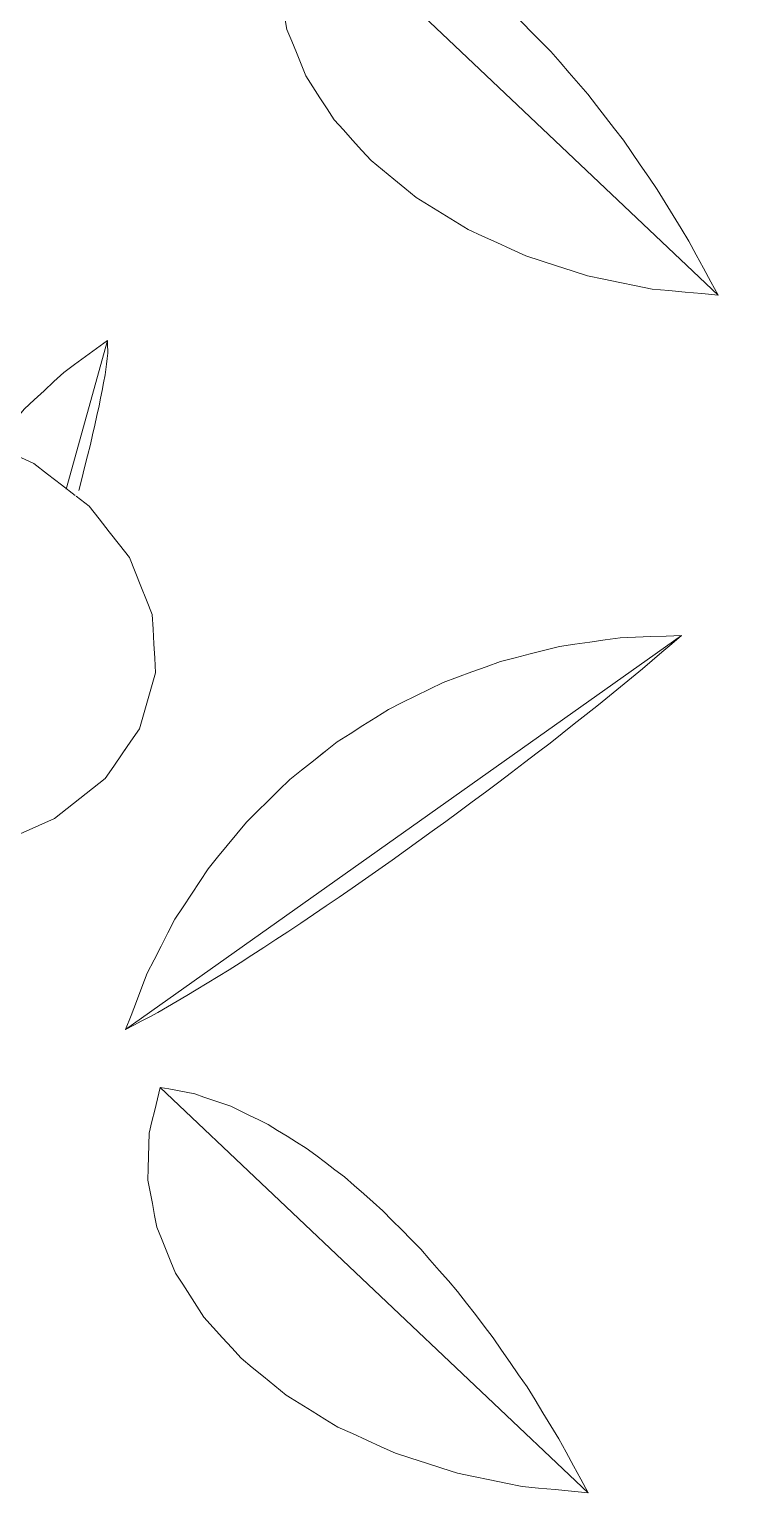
# Model space of a CAD drawing. Header units: metres. Extents: x -18.34 to -13.25, y -25.49 to -16.26.
# Drawn here: x -14.3152 to -14.2691, y -21.299 to -21.2042 of the extents above; entities that cross this region are included whole.
import ezdxf

# ---------------------------------------------------------------- set-up
doc = ezdxf.new("R2010")
doc.units = ezdxf.units.M
doc.layers.add('Importações nas famílias', color=7, linetype='Continuous', lineweight=5)
doc.layers.add('Vegetação', color=7, linetype='Continuous', lineweight=5)

# ---------------------------------------------------------------- blocks, each defined once
blk = doc.blocks.new('Planta_pergolado_12200 - plantas pergolado_skp_Component_12-V1501-Pavimento 02 - Executivo')
at = {"layer": 'Importações nas famílias', "color": 9}
blk.add_line((0.113091, 0.276065), (0.091467, 0.247648), dxfattribs=at)
at = {"layer": 'Importações nas famílias', "color": 9, "flags": 128}
for points in [[(0.113091, 0.276065), (0.112327, 0.275535), (0.111564, 0.275005), (0.1108, 0.274476), (0.110037, 0.273946)], [(0.113151, 0.272047), (0.113136, 0.273051), (0.113121, 0.274056), (0.113106, 0.27506), (0.113091, 0.276065)], [(0.110037, 0.273946), (0.109308, 0.273383), (0.108579, 0.27282), (0.10785, 0.272257), (0.107121, 0.271693)], [(0.107121, 0.271693), (0.106434, 0.271103), (0.105747, 0.270512), (0.105061, 0.269922), (0.104374, 0.269331)], [(0.112777, 0.268063), (0.11287, 0.269059), (0.112964, 0.270055), (0.113057, 0.271051), (0.113151, 0.272047)], [(0.104374, 0.269331), (0.103738, 0.26872), (0.103101, 0.268109), (0.102464, 0.267498), (0.101828, 0.266886)], [(0.111977, 0.264207), (0.112177, 0.265171), (0.112377, 0.266135), (0.112577, 0.267099), (0.112777, 0.268063)], [(0.101828, 0.266886), (0.101249, 0.266261), (0.100669, 0.265636), (0.10009, 0.265011), (0.09951, 0.264385)], [(0.09951, 0.264385), (0.098995, 0.263753), (0.098479, 0.263121), (0.097963, 0.262488), (0.097447, 0.261856)], [(0.110769, 0.260569), (0.111071, 0.261478), (0.111373, 0.262388), (0.111675, 0.263297), (0.111977, 0.264207)], [(0.097447, 0.261856), (0.097001, 0.261224), (0.096554, 0.260592), (0.096108, 0.259959), (0.095661, 0.259327)], [(0.109183, 0.257234), (0.10958, 0.258068), (0.109976, 0.258902), (0.110373, 0.259735), (0.110769, 0.260569)], [(0.095661, 0.259327), (0.095289, 0.258702), (0.094917, 0.258077), (0.094545, 0.257451), (0.094173, 0.256826)], [(0.094173, 0.256826), (0.093879, 0.256215), (0.093585, 0.255604), (0.093291, 0.254992), (0.092998, 0.254381)], [(0.107256, 0.254281), (0.107738, 0.255019), (0.10822, 0.255758), (0.108702, 0.256496), (0.109183, 0.257234)], [(0.092998, 0.254381), (0.092786, 0.253791), (0.092573, 0.2532), (0.092361, 0.25261), (0.092149, 0.252019)], [(0.105032, 0.251779), (0.105588, 0.252405), (0.106144, 0.25303), (0.1067, 0.253656), (0.107256, 0.254281)], [(0.092149, 0.252019), (0.092021, 0.251456), (0.091893, 0.250893), (0.091765, 0.25033), (0.091637, 0.249766)], [(0.102565, 0.249787), (0.103182, 0.250285), (0.103799, 0.250783), (0.104415, 0.251281), (0.105032, 0.251779)], [(0.091637, 0.249766), (0.091595, 0.249237), (0.091552, 0.248707), (0.091509, 0.248178), (0.091467, 0.247648)], [(0.099911, 0.248351), (0.100574, 0.24871), (0.101238, 0.249069), (0.101901, 0.249428), (0.102565, 0.249787)], [(0.091467, 0.247648), (0.092174, 0.247553), (0.092881, 0.247458), (0.093589, 0.247363), (0.094296, 0.247269)], [(0.097133, 0.247505), (0.097827, 0.247716), (0.098522, 0.247928), (0.099216, 0.248139), (0.099911, 0.248351)], [(0.094296, 0.247269), (0.095005, 0.247328), (0.095714, 0.247387), (0.096423, 0.247446), (0.097133, 0.247505)]]:
    blk.add_lwpolyline(points, dxfattribs=at)
blk = doc.blocks.new('Planta_pergolado_12200 - plantas pergolado_skp_Component_16-V3492-Pavimento 02 - Executivo')
blk.add_blockref('Planta_pergolado_12200 - plantas pergolado_skp_Component_12-V1501-Pavimento 02 - Executivo', (0, 0))
blk = doc.blocks.new('Planta_pergolado_12200 - plantas pergolado_skp_Component_12-V3504-Pavimento 02 - Executivo')
at = {"layer": 'Importações nas famílias', "color": 9}
for p, q in [((0.182183, 0.257234), (0.18237, 0.257627)), ((0.167173, 0.256826), (0.166879, 0.256215))]:
    blk.add_line(p, q, dxfattribs=at)
at = {"layer": 'Importações nas famílias', "color": 9, "flags": 128}
for points in [[(0.184564, 0.275005), (0.1838, 0.274476), (0.183037, 0.273946)], [(0.183037, 0.273946), (0.182308, 0.273383), (0.181579, 0.27282), (0.18085, 0.272257), (0.180121, 0.271693)], [(0.186151, 0.272047), (0.186136, 0.273051), (0.186121, 0.274056)], [(0.180121, 0.271693), (0.179434, 0.271103), (0.178747, 0.270512), (0.178061, 0.269922), (0.177374, 0.269331)], [(0.185777, 0.268063), (0.18587, 0.269059), (0.185964, 0.270055), (0.186057, 0.271051), (0.186151, 0.272047)], [(0.177374, 0.269331), (0.176738, 0.26872), (0.176101, 0.268109), (0.175464, 0.267498), (0.174828, 0.266886)], [(0.184977, 0.264207), (0.185177, 0.265171), (0.185377, 0.266135), (0.185577, 0.267099), (0.185777, 0.268063)], [(0.174828, 0.266886), (0.174249, 0.266261), (0.173669, 0.265636), (0.17309, 0.265011), (0.17251, 0.264385)], [(0.17251, 0.264385), (0.171995, 0.263753), (0.171479, 0.263121), (0.170963, 0.262488), (0.170447, 0.261856)], [(0.183769, 0.260569), (0.184071, 0.261478), (0.184373, 0.262388), (0.184675, 0.263297), (0.184977, 0.264207)], [(0.170447, 0.261856), (0.170001, 0.261224), (0.169554, 0.260592), (0.169108, 0.259959), (0.168661, 0.259327)], [(0.18258, 0.258068), (0.182976, 0.258902), (0.183373, 0.259735), (0.183769, 0.260569)], [(0.168661, 0.259327), (0.168289, 0.258702), (0.167917, 0.258077), (0.167545, 0.257451), (0.167173, 0.256826)], [(0.180256, 0.254281), (0.180738, 0.255019), (0.18122, 0.255758), (0.181702, 0.256496), (0.182183, 0.257234)], [(0.166585, 0.255604), (0.166291, 0.254992), (0.165998, 0.254381)], [(0.165998, 0.254381), (0.165786, 0.253791), (0.165573, 0.2532), (0.165361, 0.25261), (0.165149, 0.252019)], [(0.178032, 0.251779), (0.178588, 0.252405), (0.179144, 0.25303), (0.1797, 0.253656), (0.180256, 0.254281)], [(0.165149, 0.252019), (0.165021, 0.251456), (0.164893, 0.250893), (0.164765, 0.25033), (0.164637, 0.249766)], [(0.175565, 0.249787), (0.176182, 0.250285), (0.176799, 0.250783), (0.177415, 0.251281), (0.178032, 0.251779)], [(0.172911, 0.248351), (0.173574, 0.24871), (0.174238, 0.249069), (0.174901, 0.249428), (0.175565, 0.249787)], [(0.170133, 0.247505), (0.170827, 0.247716), (0.171522, 0.247928), (0.172216, 0.248139), (0.172911, 0.248351)], [(0.165881, 0.247458), (0.166589, 0.247363), (0.167296, 0.247269)], [(0.167296, 0.247269), (0.168005, 0.247328), (0.168714, 0.247387), (0.169423, 0.247446), (0.170133, 0.247505)]]:
    blk.add_lwpolyline(points, dxfattribs=at)
blk = doc.blocks.new('Planta_pergolado_12200 - plantas pergolado_skp_Component_12-V3505-Pavimento 02 - Executivo')
at = {"layer": 'Importações nas famílias', "color": 9}
for p, q in [((0.142495, 0.256041), (0.143141, 0.255387)), ((0.160278, 0.246554), (0.159966, 0.247011))]:
    blk.add_line(p, q, dxfattribs=at)
at = {"layer": 'Importações nas famílias', "color": 9, "flags": 128}
for points in [[(0.134103, 0.274234), (0.134239, 0.273316), (0.134374, 0.272398)], [(0.138559, 0.271524), (0.137942, 0.272129), (0.137326, 0.272734)], [(0.134374, 0.272398), (0.134604, 0.271501), (0.134834, 0.270604), (0.135064, 0.269706), (0.135294, 0.268809)], [(0.141171, 0.268867), (0.140518, 0.269532), (0.139865, 0.270196), (0.139212, 0.27086), (0.138559, 0.271524)], [(0.135294, 0.268809), (0.135616, 0.267942), (0.135938, 0.267075), (0.13626, 0.266208), (0.136582, 0.265341)], [(0.14387, 0.266036), (0.143195, 0.266744), (0.142521, 0.267451), (0.141846, 0.268159), (0.141171, 0.268867)], [(0.145231, 0.264565), (0.14455, 0.265301), (0.14387, 0.266036)], [(0.136582, 0.265341), (0.136993, 0.264514), (0.137403, 0.263687), (0.137814, 0.26286), (0.138224, 0.262033)], [(0.138224, 0.262033), (0.138719, 0.261255), (0.139214, 0.260477), (0.139708, 0.259699), (0.140203, 0.258922)], [(0.140203, 0.258922), (0.140776, 0.258201), (0.141349, 0.257481), (0.141922, 0.256761), (0.142495, 0.256041)], [(0.143183, 0.255344), (0.143786, 0.254732), (0.144431, 0.254078), (0.145076, 0.253424)], [(0.145076, 0.253424), (0.145786, 0.252842), (0.146497, 0.252261), (0.147207, 0.25168), (0.147917, 0.251099)], [(0.156449, 0.251633), (0.155901, 0.252303), (0.155354, 0.252974)], [(0.158366, 0.249178), (0.157887, 0.249792), (0.157407, 0.250406), (0.156928, 0.251019), (0.156449, 0.251633)], [(0.147917, 0.251099), (0.148684, 0.250597), (0.149452, 0.250095), (0.150219, 0.249593), (0.150986, 0.249091)], [(0.150986, 0.249091), (0.151802, 0.248675), (0.152618, 0.248258), (0.153433, 0.247841), (0.154249, 0.247425)], [(0.159966, 0.247011), (0.159566, 0.247553), (0.159166, 0.248095), (0.158766, 0.248637), (0.158366, 0.249178)], [(0.154249, 0.247425), (0.155105, 0.247098), (0.15596, 0.246771), (0.156815, 0.246444), (0.15767, 0.246117)], [(0.15767, 0.246117), (0.158556, 0.245883), (0.159441, 0.245649)]]:
    blk.add_lwpolyline(points, dxfattribs=at)
blk = doc.blocks.new('Planta_pergolado_12200 - plantas pergolado_skp_Component_12-V3506-Pavimento 02 - Executivo')
at = {"layer": 'Importações nas famílias', "color": 9}
blk.add_line((0.120571, 0.239679), (0.120381, 0.239652), dxfattribs=at)
at = {"layer": 'Importações nas famílias', "color": 9, "flags": 128}
for points in [[(0.12191, 0.239656), (0.121575, 0.239662), (0.121241, 0.239668), (0.120906, 0.239673), (0.120571, 0.239679)], [(0.1238, 0.239505), (0.123327, 0.239543), (0.122855, 0.239581), (0.122383, 0.239618), (0.12191, 0.239656)], [(0.126194, 0.239228), (0.125596, 0.239297), (0.124997, 0.239366), (0.124398, 0.239436), (0.1238, 0.239505)], [(0.127616, 0.23903), (0.126905, 0.239129), (0.126194, 0.239228)], [(0.120921, 0.238361), (0.121476, 0.237755), (0.12203, 0.237149)], [(0.12203, 0.237149), (0.122643, 0.23662), (0.123256, 0.23609), (0.123868, 0.23556), (0.124481, 0.23503)], [(0.124481, 0.23503), (0.125146, 0.234582), (0.125811, 0.234134), (0.126475, 0.233686)], [(0.153151, 0.234228), (0.152213, 0.234439), (0.151323, 0.23464)], [(0.152132, 0.232314), (0.152751, 0.232633), (0.153509, 0.233024)]]:
    blk.add_lwpolyline(points, dxfattribs=at)
blk = doc.blocks.new('Planta_pergolado_12200 - plantas pergolado_skp_Component_17-V3507-Pavimento 02 - Executivo')
at = {"layer": 'Importações nas famílias', "color": 9}
for p, q in [((0.129392, 0.238706), (0.129911, 0.239556)), ((0.151045, 0.235909), (0.151363, 0.234857))]:
    blk.add_line(p, q, dxfattribs=at)
at = {"layer": 'Importações nas famílias', "color": 9, "flags": 128}
for points in [[(0.13275, 0.242323), (0.13357, 0.242758), (0.13439, 0.243192), (0.13521, 0.243626), (0.13603, 0.24406)], [(0.13603, 0.24406), (0.136904, 0.244208), (0.137779, 0.244355), (0.138653, 0.244502), (0.139528, 0.244649)], [(0.139528, 0.244649), (0.140397, 0.244499), (0.141266, 0.244349), (0.142136, 0.244199), (0.143005, 0.244049)], [(0.143005, 0.244049), (0.14381, 0.243612), (0.144498, 0.243238)], [(0.144615, 0.243175), (0.145419, 0.242738), (0.146224, 0.242301)], [(0.129911, 0.239556), (0.13062, 0.240248), (0.13133, 0.24094), (0.13204, 0.241631), (0.13275, 0.242323)], [(0.146224, 0.242301), (0.14691, 0.241607), (0.147595, 0.240913), (0.148281, 0.240219), (0.148966, 0.239525)], [(0.148966, 0.239525), (0.149486, 0.238621), (0.150006, 0.237717), (0.150525, 0.236813), (0.151045, 0.235909)], [(0.155527, 0.233655), (0.156395, 0.233861), (0.157263, 0.234067), (0.158131, 0.234273), (0.159, 0.234479)], [(0.159, 0.234479), (0.159875, 0.234388), (0.16075, 0.234298), (0.161625, 0.234207), (0.1625, 0.234116)], [(0.126287, 0.231742), (0.126642, 0.232793), (0.126881, 0.233504)], [(0.153922, 0.232677), (0.154724, 0.233166), (0.155527, 0.233655)], [(0.1625, 0.234116), (0.163322, 0.233735), (0.164145, 0.233353), (0.164967, 0.232972), (0.165789, 0.232591)], [(0.165789, 0.232591), (0.166503, 0.231945), (0.167216, 0.231299), (0.16793, 0.230653), (0.168643, 0.230007)], [(0.126065, 0.229882), (0.126152, 0.230614), (0.126287, 0.231742)], [(0.168643, 0.230007), (0.169199, 0.22914), (0.169755, 0.228274), (0.170311, 0.227407), (0.170867, 0.226541)], [(0.170867, 0.226541), (0.171228, 0.225513), (0.171413, 0.224986)], [(0.171589, 0.224485), (0.171949, 0.223457), (0.17231, 0.222429)], [(0.17231, 0.222429), (0.172451, 0.221309), (0.172591, 0.220189), (0.172732, 0.21907), (0.172873, 0.21795)], [(0.11633, 0.218273), (0.117066, 0.218917), (0.117802, 0.21956), (0.118538, 0.220204)], [(0.113985, 0.214814), (0.114571, 0.215679), (0.115157, 0.216544), (0.115744, 0.217408), (0.11633, 0.218273)], [(0.172873, 0.21795), (0.172784, 0.216816), (0.172695, 0.215681), (0.172606, 0.214546), (0.172517, 0.213412)], [(0.112399, 0.210707), (0.112795, 0.211734), (0.113192, 0.212761), (0.113588, 0.213788), (0.113985, 0.214814)], [(0.172517, 0.213412), (0.172205, 0.212339), (0.171893, 0.211266), (0.171581, 0.210194), (0.171268, 0.209121)], [(0.11168, 0.206231), (0.111859, 0.20735), (0.112039, 0.208469), (0.112219, 0.209588), (0.112399, 0.210707)], [(0.171268, 0.209121), (0.170754, 0.208184), (0.170239, 0.207247)], [(0.111876, 0.201691), (0.111827, 0.202826), (0.111778, 0.203961), (0.111729, 0.205096), (0.11168, 0.206231)], [(0.112976, 0.197397), (0.112701, 0.198471), (0.112426, 0.199544), (0.112151, 0.200618), (0.111876, 0.201691)], [(0.114267, 0.194879), (0.113939, 0.195519), (0.113457, 0.196458), (0.112976, 0.197397)], [(0.120666, 0.188714), (0.119881, 0.189206), (0.119096, 0.189697)], [(0.122388, 0.188296), (0.121527, 0.188505), (0.120666, 0.188714)], [(0.122431, 0.183118), (0.122851, 0.184309), (0.123144, 0.185141)], [(0.121944, 0.178582), (0.122016, 0.179251), (0.122154, 0.18054), (0.122293, 0.181829), (0.122431, 0.183118)]]:
    blk.add_lwpolyline(points, dxfattribs=at)
blk = doc.blocks.new('Planta_pergolado_12200 - plantas pergolado_skp_Component_16-V3508-Pavimento 02 - Executivo')
for name in ['Planta_pergolado_12200 - plantas pergolado_skp_Component_12-V3505-Pavimento 02 - Executivo', 'Planta_pergolado_12200 - plantas pergolado_skp_Component_12-V3504-Pavimento 02 - Executivo', 'Planta_pergolado_12200 - plantas pergolado_skp_Component_17-V3507-Pavimento 02 - Executivo', 'Planta_pergolado_12200 - plantas pergolado_skp_Component_12-V3506-Pavimento 02 - Executivo']:
    blk.add_blockref(name, (0, 0))
blk = doc.blocks.new('Planta_pergolado_12200 - plantas pergolado_skp_Component_12-V1503-Pavimento 02 - Executivo')
at = {"layer": 'Importações nas famílias', "color": 9}
blk.add_line((0.060833, 0.276069), (0.088211, 0.245182), dxfattribs=at)
at = {"layer": 'Importações nas famílias', "color": 9, "flags": 128}
for points in [[(0.063093, 0.273944), (0.062528, 0.274475), (0.061963, 0.275006), (0.061398, 0.275538), (0.060833, 0.276069)], [(0.060833, 0.276069), (0.060968, 0.275151), (0.061103, 0.274234), (0.061239, 0.273316), (0.061374, 0.272398)], [(0.065559, 0.271524), (0.064942, 0.272129), (0.064326, 0.272734), (0.06371, 0.273339), (0.063093, 0.273944)], [(0.061374, 0.272398), (0.061604, 0.271501), (0.061834, 0.270604), (0.062064, 0.269706), (0.062294, 0.268809)], [(0.068171, 0.268867), (0.067518, 0.269532), (0.066865, 0.270196), (0.066212, 0.27086), (0.065559, 0.271524)], [(0.062294, 0.268809), (0.062616, 0.267942), (0.062938, 0.267075), (0.06326, 0.266208), (0.063582, 0.265341)], [(0.07087, 0.266036), (0.070195, 0.266744), (0.069521, 0.267451), (0.068846, 0.268159), (0.068171, 0.268867)], [(0.073591, 0.263095), (0.072911, 0.26383), (0.072231, 0.264565), (0.07155, 0.265301), (0.07087, 0.266036)], [(0.063582, 0.265341), (0.063993, 0.264514), (0.064403, 0.263687), (0.064814, 0.26286), (0.065224, 0.262033)], [(0.076271, 0.260115), (0.075601, 0.26086), (0.074931, 0.261605), (0.074261, 0.26235), (0.073591, 0.263095)], [(0.065224, 0.262033), (0.065719, 0.261255), (0.066214, 0.260477), (0.066708, 0.259699), (0.067203, 0.258922)], [(0.078847, 0.257166), (0.078203, 0.257903), (0.077559, 0.258641), (0.076915, 0.259378), (0.076271, 0.260115)], [(0.067203, 0.258922), (0.067776, 0.258201), (0.068349, 0.257481), (0.068922, 0.256761), (0.069495, 0.256041)], [(0.081258, 0.254316), (0.080656, 0.255029), (0.080053, 0.255741), (0.07945, 0.256454), (0.078847, 0.257166)], [(0.069495, 0.256041), (0.070141, 0.255387), (0.070786, 0.254732), (0.071431, 0.254078), (0.072076, 0.253424)], [(0.083449, 0.251633), (0.082901, 0.252303), (0.082354, 0.252974), (0.081806, 0.253645), (0.081258, 0.254316)], [(0.072076, 0.253424), (0.072786, 0.252842), (0.073497, 0.252261), (0.074207, 0.25168), (0.074917, 0.251099)], [(0.085366, 0.249178), (0.084887, 0.249792), (0.084407, 0.250406), (0.083928, 0.251019), (0.083449, 0.251633)], [(0.074917, 0.251099), (0.075684, 0.250597), (0.076452, 0.250095), (0.077219, 0.249593), (0.077986, 0.249091)], [(0.077986, 0.249091), (0.078802, 0.248675), (0.079618, 0.248258), (0.080433, 0.247841), (0.081249, 0.247425)], [(0.086966, 0.247011), (0.086566, 0.247553), (0.086166, 0.248095), (0.085766, 0.248637), (0.085366, 0.249178)], [(0.081249, 0.247425), (0.082105, 0.247098), (0.08296, 0.246771), (0.083815, 0.246444), (0.08467, 0.246117)], [(0.088211, 0.245182), (0.0879, 0.245639), (0.087589, 0.246097), (0.087278, 0.246554), (0.086966, 0.247011)], [(0.08467, 0.246117), (0.085556, 0.245883), (0.086441, 0.245649), (0.087326, 0.245416), (0.088211, 0.245182)]]:
    blk.add_lwpolyline(points, dxfattribs=at)
blk = doc.blocks.new('Planta_pergolado_12200 - plantas pergolado_skp_Component_12-V1505-Pavimento 02 - Executivo')
at = {"layer": 'Importações nas famílias', "color": 9}
for p, q in [((0.046813, 0.239573), (0.056052, 0.238059)), ((0.078428, 0.234395), (0.082026, 0.233805))]:
    blk.add_line(p, q, dxfattribs=at)
at = {"layer": 'Importações nas famílias', "color": 9, "flags": 128}
for points in [[(0.047571, 0.239679), (0.047381, 0.239652), (0.047192, 0.239626), (0.047002, 0.239599), (0.046813, 0.239573)], [(0.04891, 0.239656), (0.048575, 0.239662), (0.048241, 0.239668), (0.047906, 0.239673), (0.047571, 0.239679)], [(0.0508, 0.239505), (0.050327, 0.239543), (0.049855, 0.239581), (0.049383, 0.239618), (0.04891, 0.239656)], [(0.046813, 0.239573), (0.047367, 0.238967), (0.047921, 0.238361), (0.048476, 0.237755), (0.04903, 0.237149)], [(0.053194, 0.239228), (0.052596, 0.239297), (0.051997, 0.239366), (0.051398, 0.239436), (0.0508, 0.239505)], [(0.056038, 0.238833), (0.055327, 0.238932), (0.054616, 0.23903), (0.053905, 0.239129), (0.053194, 0.239228)], [(0.04903, 0.237149), (0.049643, 0.23662), (0.050256, 0.23609), (0.050868, 0.23556), (0.051481, 0.23503)], [(0.051481, 0.23503), (0.052146, 0.234582), (0.052811, 0.234134), (0.053475, 0.233686)], [(0.082026, 0.233805), (0.081088, 0.234017), (0.080151, 0.234228), (0.079213, 0.234439), (0.078323, 0.23464)], [(0.079132, 0.232314), (0.079751, 0.232633), (0.080509, 0.233024), (0.081268, 0.233415), (0.082026, 0.233805)]]:
    blk.add_lwpolyline(points, dxfattribs=at)
blk = doc.blocks.new('Planta_pergolado_12200 - plantas pergolado_skp_Component_17-V3518-Pavimento 02 - Executivo')
at = {"layer": 'Importações nas famílias', "color": 9}
for p, q in [((0.129392, 0.238706), (0.129911, 0.239556)), ((0.144276, 0.22894), (0.152317, 0.2317)), ((0.148631, 0.211177), (0.152317, 0.2317)), ((0.149501, 0.210705), (0.152317, 0.2317)), ((0.150744, 0.209549), (0.152317, 0.2317)), ((0.151728, 0.2098), (0.152317, 0.2317)), ((0.152317, 0.2317), (0.152259, 0.209936)), ((0.166484, 0.202419), (0.152317, 0.2317)), ((0.152317, 0.2317), (0.152398, 0.209971)), ((0.129292, 0.220097), (0.142145, 0.209467)), ((0.129756, 0.220197), (0.143425, 0.210715)), ((0.130186, 0.22029), (0.144904, 0.211498)), ((0.130505, 0.220359), (0.146481, 0.211764)), ((0.130658, 0.220392), (0.148631, 0.211177)), ((0.125953, 0.219671), (0.12411, 0.187879)), ((0.140049, 0.20244), (0.128054, 0.21991)), ((0.128263, 0.219875), (0.140268, 0.203908)), ((0.128516, 0.21993), (0.14051, 0.205943)), ((0.128865, 0.220005), (0.14115, 0.20784)), ((0.143425, 0.210715), (0.144904, 0.211498)), ((0.144904, 0.211498), (0.146481, 0.211764)), ((0.144904, 0.211498), (0.147465, 0.208165)), ((0.148257, 0.208519), (0.146481, 0.211764)), ((0.146481, 0.211764), (0.147945, 0.211511)), ((0.148057, 0.211472), (0.149011, 0.208855)), ((0.142145, 0.209467), (0.143425, 0.210715)), ((0.143425, 0.210715), (0.146568, 0.207765)), ((0.148631, 0.211177), (0.149501, 0.210705)), ((0.149819, 0.209098), (0.149501, 0.210705)), ((0.149501, 0.210705), (0.150663, 0.209528)), ((0.141746, 0.208815), (0.142145, 0.209467)), ((0.145625, 0.207176), (0.142145, 0.209467)), ((0.14115, 0.20784), (0.141746, 0.208815)), ((0.14051, 0.205943), (0.14115, 0.20784)), ((0.14115, 0.20784), (0.144506, 0.206417)), ((0.140268, 0.203908), (0.14051, 0.205943)), ((0.143047, 0.205398), (0.14051, 0.205943)), ((0.141398, 0.203887), (0.140268, 0.203908)), ((0.140356, 0.202865), (0.140268, 0.203908)), ((0.166484, 0.202419), (0.153357, 0.203405)), ((0.153528, 0.203772), (0.166484, 0.202419)), ((0.16337, 0.197581), (0.166484, 0.202419)), ((0.137986, 0.199769), (0.12411, 0.187879)), ((0.152026, 0.200552), (0.151673, 0.197561)), ((0.151479, 0.199379), (0.151246, 0.19707)), ((0.168848, 0.199112), (0.169078, 0.198538)), ((0.150471, 0.197218), (0.150399, 0.196097)), ((0.135773, 0.196224), (0.12411, 0.187879)), ((0.12411, 0.187879), (0.135361, 0.194478)), ((0.12411, 0.187879), (0.135, 0.193137)), ((0.13476, 0.192249), (0.12411, 0.187879)), ((0.134628, 0.19176), (0.12411, 0.187879)), ((0.12411, 0.187879), (0.134586, 0.191604)), ((0.134087, 0.182862), (0.12411, 0.187879)), ((0.147554, 0.176089), (0.141935, 0.178915))]:
    blk.add_line(p, q, dxfattribs=at)
at = {"layer": 'Importações nas famílias', "color": 9, "flags": 128}
for points in [[(0.13275, 0.242323), (0.13357, 0.242758), (0.13439, 0.243192), (0.13521, 0.243626), (0.13603, 0.24406)], [(0.13603, 0.24406), (0.136904, 0.244208), (0.137779, 0.244355), (0.138653, 0.244502), (0.139528, 0.244649)], [(0.139528, 0.244649), (0.140397, 0.244499), (0.141266, 0.244349), (0.142136, 0.244199), (0.143005, 0.244049)], [(0.143005, 0.244049), (0.14381, 0.243612), (0.144615, 0.243175), (0.145419, 0.242738), (0.146224, 0.242301)], [(0.129911, 0.239556), (0.13062, 0.240248), (0.13133, 0.24094), (0.13204, 0.241631), (0.13275, 0.242323)], [(0.146224, 0.242301), (0.14691, 0.241607), (0.147595, 0.240913), (0.148281, 0.240219), (0.148966, 0.239525)], [(0.148966, 0.239525), (0.149486, 0.238621), (0.150006, 0.237717), (0.150525, 0.236813), (0.151045, 0.235909)], [(0.127706, 0.235947), (0.128257, 0.236849), (0.128808, 0.237751), (0.12936, 0.238654)], [(0.126287, 0.231742), (0.126642, 0.232793), (0.126996, 0.233845), (0.127351, 0.234896), (0.127706, 0.235947)], [(0.151045, 0.235909), (0.151363, 0.234857), (0.151681, 0.233804), (0.151999, 0.232752), (0.152317, 0.2317)], [(0.155527, 0.233655), (0.156395, 0.233861), (0.157263, 0.234067), (0.158131, 0.234273), (0.159, 0.234479)], [(0.159, 0.234479), (0.159875, 0.234388), (0.16075, 0.234298), (0.161625, 0.234207), (0.1625, 0.234116)], [(0.152317, 0.2317), (0.15312, 0.232189), (0.153922, 0.232677), (0.154724, 0.233166), (0.155527, 0.233655)], [(0.1625, 0.234116), (0.163322, 0.233735), (0.164145, 0.233353), (0.164967, 0.232972), (0.165789, 0.232591)], [(0.165789, 0.232591), (0.166503, 0.231945), (0.167216, 0.231299), (0.16793, 0.230653), (0.168643, 0.230007)], [(0.126065, 0.229882), (0.126152, 0.230614), (0.126287, 0.231742)], [(0.168643, 0.230007), (0.169199, 0.22914), (0.169755, 0.228274), (0.170311, 0.227407), (0.170867, 0.226541)], [(0.170867, 0.226541), (0.171228, 0.225513), (0.171589, 0.224485), (0.171949, 0.223457), (0.17231, 0.222429)], [(0.17231, 0.222429), (0.172451, 0.221309), (0.172591, 0.220189), (0.172732, 0.21907), (0.172873, 0.21795)], [(0.11633, 0.218273), (0.117066, 0.218917), (0.117802, 0.21956), (0.118538, 0.220204)], [(0.113985, 0.214814), (0.114571, 0.215679), (0.115157, 0.216544), (0.115744, 0.217408), (0.11633, 0.218273)], [(0.172873, 0.21795), (0.172784, 0.216816), (0.172695, 0.215681), (0.172606, 0.214546), (0.172517, 0.213412)], [(0.112399, 0.210707), (0.112795, 0.211734), (0.113192, 0.212761), (0.113588, 0.213788), (0.113985, 0.214814)], [(0.172517, 0.213412), (0.172205, 0.212339), (0.171893, 0.211266), (0.171581, 0.210194), (0.171268, 0.209121)], [(0.11168, 0.206231), (0.111859, 0.20735), (0.112039, 0.208469), (0.112219, 0.209588), (0.112399, 0.210707)], [(0.171268, 0.209121), (0.170754, 0.208184), (0.170239, 0.207247), (0.169725, 0.206309), (0.16921, 0.205372)], [(0.111876, 0.201691), (0.111827, 0.202826), (0.111778, 0.203961), (0.111729, 0.205096), (0.11168, 0.206231)], [(0.16921, 0.205372), (0.168529, 0.204634), (0.167847, 0.203895), (0.167166, 0.203157), (0.166484, 0.202419)], [(0.166484, 0.202419), (0.167075, 0.201592), (0.167666, 0.200766), (0.168257, 0.199939), (0.168848, 0.199112)], [(0.112976, 0.197397), (0.112701, 0.198471), (0.112426, 0.199544), (0.112151, 0.200618), (0.111876, 0.201691)], [(0.114267, 0.194879), (0.113939, 0.195519), (0.113457, 0.196458), (0.112976, 0.197397)], [(0.120666, 0.188714), (0.119881, 0.189206), (0.119096, 0.189697)], [(0.12411, 0.187879), (0.123249, 0.188088), (0.122388, 0.188296), (0.121527, 0.188505), (0.120666, 0.188714)], [(0.122431, 0.183118), (0.122851, 0.184309), (0.123271, 0.185499), (0.123691, 0.186689), (0.12411, 0.187879)], [(0.121944, 0.178582), (0.122016, 0.179251), (0.122154, 0.18054), (0.122293, 0.181829), (0.122431, 0.183118)]]:
    blk.add_lwpolyline(points, dxfattribs=at)
blk = doc.blocks.new('Planta_pergolado_12200 - plantas pergolado_skp_Component_16-V3519-Pavimento 02 - Executivo')
for name, p in [('Planta_pergolado_12200 - plantas pergolado_skp_Component_12-V1503-Pavimento 02 - Executivo', (0.073, 0)), ('Planta_pergolado_12200 - plantas pergolado_skp_Component_12-V1501-Pavimento 02 - Executivo', (0.073, 0)), ('Planta_pergolado_12200 - plantas pergolado_skp_Component_17-V3518-Pavimento 02 - Executivo', (0, 0)), ('Planta_pergolado_12200 - plantas pergolado_skp_Component_12-V1505-Pavimento 02 - Executivo', (0.073, 0))]:
    blk.add_blockref(name, p)
blk = doc.blocks.new('Planta_pergolado_12200 - plantas pergolado_skp_-V3541-Pavimento 02 - Executivo')
for name in ['Planta_pergolado_12200 - plantas pergolado_skp_Component_16-V3492-Pavimento 02 - Executivo', 'Planta_pergolado_12200 - plantas pergolado_skp_Component_16-V3519-Pavimento 02 - Executivo', 'Planta_pergolado_12200 - plantas pergolado_skp_Component_16-V3508-Pavimento 02 - Executivo']:
    blk.add_blockref(name, (0, 0))
blk = doc.blocks.new('Planta_pergolado_12200 - plantas pergolado_skp_-V3560-Pavimento 02 - Executivo')
at = {"rotation": 89.9999999999999}
blk.add_blockref('Planta_pergolado_12200 - plantas pergolado_skp_-V3541-Pavimento 02 - Executivo', (0.274037, 0.01573), dxfattribs=at)
blk = doc.blocks.new('Planta_pergolado_12200 - Planta_pergolado_12200-V4294-Pavimento 02 - Executivo')
at = {"xscale": 1.068436298615139, "yscale": 1.068436298615139, "zscale": 1.068436298615139, "rotation": 83.79999999999607}
blk.add_blockref('Planta_pergolado_12200 - plantas pergolado_skp_-V3560-Pavimento 02 - Executivo', (-0.091864, -0.479646), dxfattribs=at)

msp = doc.modelspace()

# ---------------------------------------------------------------- block references
at = {"layer": 'Vegetação', "color": 9, "rotation": 89.99999999999997}
msp.add_blockref('Planta_pergolado_12200 - Planta_pergolado_12200-V4294-Pavimento 02 - Executivo', (-14.737518, -20.992449), dxfattribs=at)

doc.saveas('drawing.dxf')
